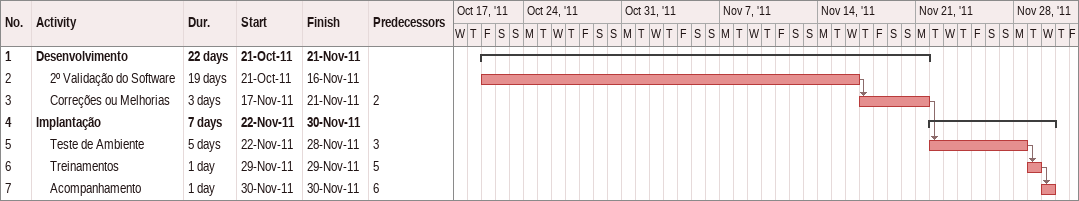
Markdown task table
| ID | Level | Task | Duration | Start | Finish | Predecessors |
|---|---|---|---|---|---|---|
| 1 | 1 | **Desenvolvimento** | 22d | 2011-10-21 | 2011-11-21 |  |
| 2 | 2 | 2º Validação do Software | 19d | 2011-10-21 | 2011-11-16 |  |
| 3 | 2 | Correções ou Melhorias | 3d | 2011-11-17 | 2011-11-21 | 2 |
| 4 | 1 | **Implantação** | 7d | 2011-11-22 | 2011-11-30 |  |
| 5 | 2 | Teste de Ambiente | 5d | 2011-11-22 | 2011-11-28 | 3 |
| 6 | 2 | Treinamentos | 1d | 2011-11-29 | 2011-11-29 | 5 |
| 7 | 2 | Acompanhamento | 1d | 2011-11-30 | 2011-11-30 | 6 |
